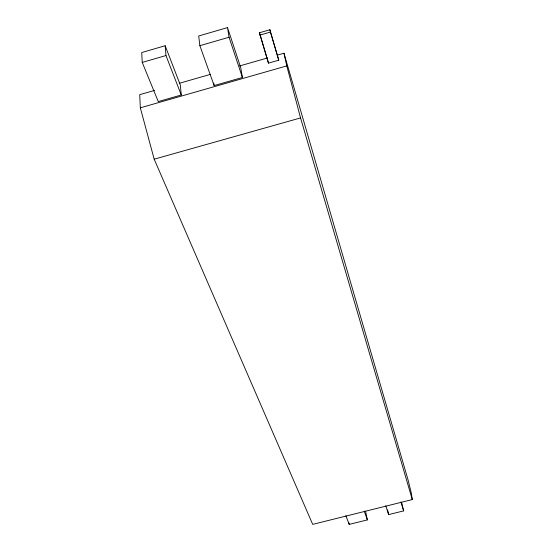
<?xml version="1.0" encoding="UTF-8"?>
<svg xmlns="http://www.w3.org/2000/svg" width="552" height="552" viewBox="0 0 552 552"><rect width="100%" height="100%" fill="white"/><g stroke="black" fill="none" stroke-linecap="round" stroke-linejoin="round"><path stroke-width="0.83" d="M165.172 45.726L141.733 52.544L142.243 62.417L158.272 101.582L181.263 94.992L180.325 85.049L165.172 45.726L165.966 55.538L181.263 94.992M227.521 27.6L198.692 35.983L199.879 45.699L214.128 85.581L242.397 77.487L240.748 67.696L227.521 27.6L229.059 37.239L242.397 77.487M142.243 62.417L165.966 55.538M199.879 45.699L229.059 37.239M259.454 32.775L269.914 29.746L278.753 60.189L268.486 63.135L259.454 32.775L268.486 63.135M259.916 35.114L270.411 32.078L269.914 29.746M154.546 90.411L139.711 94.675L140.325 107.826L154.18 159.183L312.701 524.365L412.289 499.574L411.205 492.639L408.135 480.178L283.956 53.22L277.359 55.117M179.276 83.304L210.595 74.306M239.444 66.012L267.472 57.96M140.325 107.826L286.785 65.895L283.956 53.22M154.18 159.183L300.557 117.935L286.785 65.895M345.849 515.678L349.216 524.4L367.37 519.894L365.569 511.186M385.731 505.749L388.649 514.609L403.643 510.89L401.594 502.223M364.21 511.111L367.37 519.894M400.897 501.975L403.643 510.89M270.411 32.078L278.753 60.189M300.557 117.935L412.289 499.574M387.587 509.875L388.649 514.609M348.912 522.813L349.216 524.4M213.797 83.117L214.128 85.581"/></g></svg>
